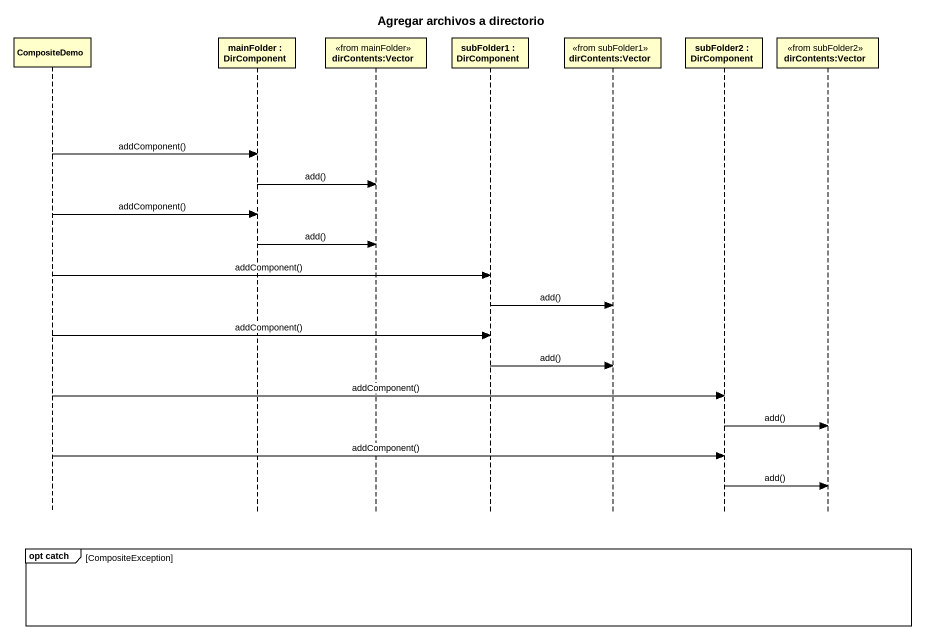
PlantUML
@startuml
title Agregar archivos a directorio
hide footbox
participant CompositeDemo
participant "mainFolder : DirComponent" as mainFolder
participant "dirContents:Vector" as dirContents_Vector <<from mainFolder>>
participant "subFolder1 : DirComponent" as subFolder1
participant "dirContents:Vector" as dirContents_Vector_2 <<from subFolder1>>
participant "subFolder2 : DirComponent" as subFolder2
participant "dirContents:Vector" as dirContents_Vector_3 <<from subFolder2>>

CompositeDemo -> mainFolder : addComponent()
mainFolder -> dirContents_Vector : add()
CompositeDemo -> mainFolder : addComponent()
mainFolder -> dirContents_Vector : add()
CompositeDemo -> subFolder1 : addComponent()
subFolder1 -> dirContents_Vector_2 : add()
CompositeDemo -> subFolder1 : addComponent()
subFolder1 -> dirContents_Vector_2 : add()
CompositeDemo -> subFolder2 : addComponent()
subFolder2 -> dirContents_Vector_3 : add()
CompositeDemo -> subFolder2 : addComponent()
subFolder2 -> dirContents_Vector_3 : add()
group opt catch [CompositeException]
end
@enduml
